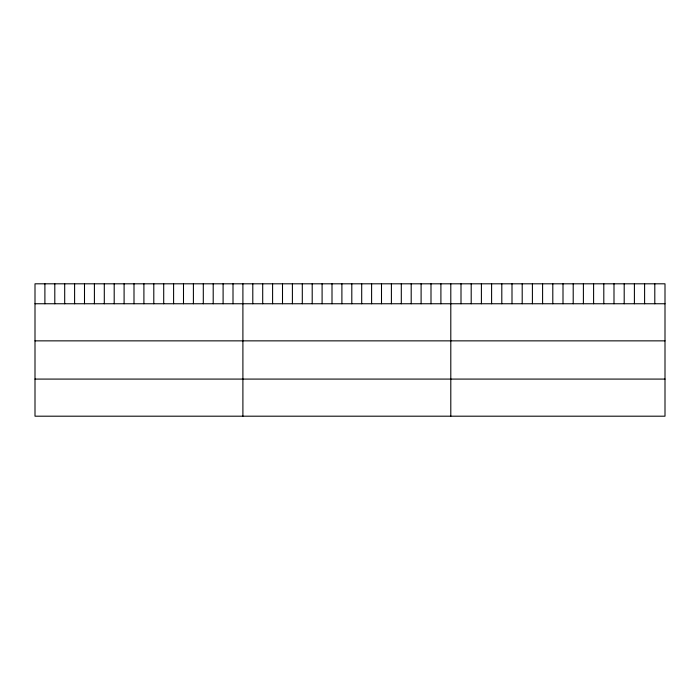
<?xml version="1.0" encoding="UTF-8"?>
<svg xmlns="http://www.w3.org/2000/svg" width="700" height="700" viewBox="0 0 700 700"><rect width="100%" height="100%" fill="white"/><g stroke="black" fill="none" stroke-linecap="round" stroke-linejoin="round"><path stroke-width="1.05" d="M665 303.748L665 416.194L35 416.194L35 283.806L665 283.806L665 303.748L35 303.748M35 340.856L665 340.856M35 379.085L665 379.085M654.798 283.806L654.798 303.748M644.604 283.806L644.604 303.748M634.401 283.806L634.401 303.748M624.199 283.806L624.199 303.748M613.996 283.806L613.996 303.748M603.803 283.806L603.803 303.748M593.6 283.806L593.6 303.748M583.398 283.806L583.398 303.748M573.204 283.806L573.204 303.748M563.001 283.806L563.001 303.748M552.799 283.806L552.799 303.748M542.596 283.806L542.596 303.748M532.403 283.806L532.403 303.748M522.2 283.806L522.2 303.748M511.998 283.806L511.998 303.748M501.804 283.806L501.804 303.748M491.601 283.806L491.601 303.748M481.399 283.806L481.399 303.748M471.196 283.806L471.196 303.748M461.002 283.806L461.002 303.748M450.8 283.806L450.8 416.194M440.904 283.806L440.904 303.748M430.999 283.806L430.999 303.748M421.102 283.806L421.102 303.748M411.197 283.806L411.197 303.748M401.301 283.806L401.301 303.748M391.396 283.806L391.396 303.748M381.5 283.806L381.5 303.748M371.604 283.806L371.604 303.748M361.699 283.806L361.699 303.748M351.803 283.806L351.803 303.748M341.898 283.806L341.898 303.748M332.001 283.806L332.001 303.748M322.096 283.806L322.096 303.748M312.2 283.806L312.2 303.748M302.304 283.806L302.304 303.748M292.399 283.806L292.399 303.748M282.502 283.806L282.502 303.748M272.598 283.806L272.598 303.748M262.701 283.806L262.701 303.748M252.796 283.806L252.796 303.748M242.9 283.806L242.9 416.194M233.004 283.806L233.004 303.748M223.099 283.806L223.099 303.748M213.202 283.806L213.202 303.748M203.298 283.806L203.298 303.748M193.401 283.806L193.401 303.748M183.496 283.806L183.496 303.748M173.6 283.806L173.6 303.748M163.704 283.806L163.704 303.748M153.799 283.806L153.799 303.748M143.903 283.806L143.903 303.748M133.998 283.806L133.998 303.748M124.101 283.806L124.101 303.748M114.196 283.806L114.196 303.748M104.3 283.806L104.3 303.748M94.404 283.806L94.404 303.748M84.499 283.806L84.499 303.748M74.603 283.806L74.603 303.748M64.697 283.806L64.697 303.748M54.801 283.806L54.801 303.748M44.896 283.806L44.896 303.748"/></g></svg>
